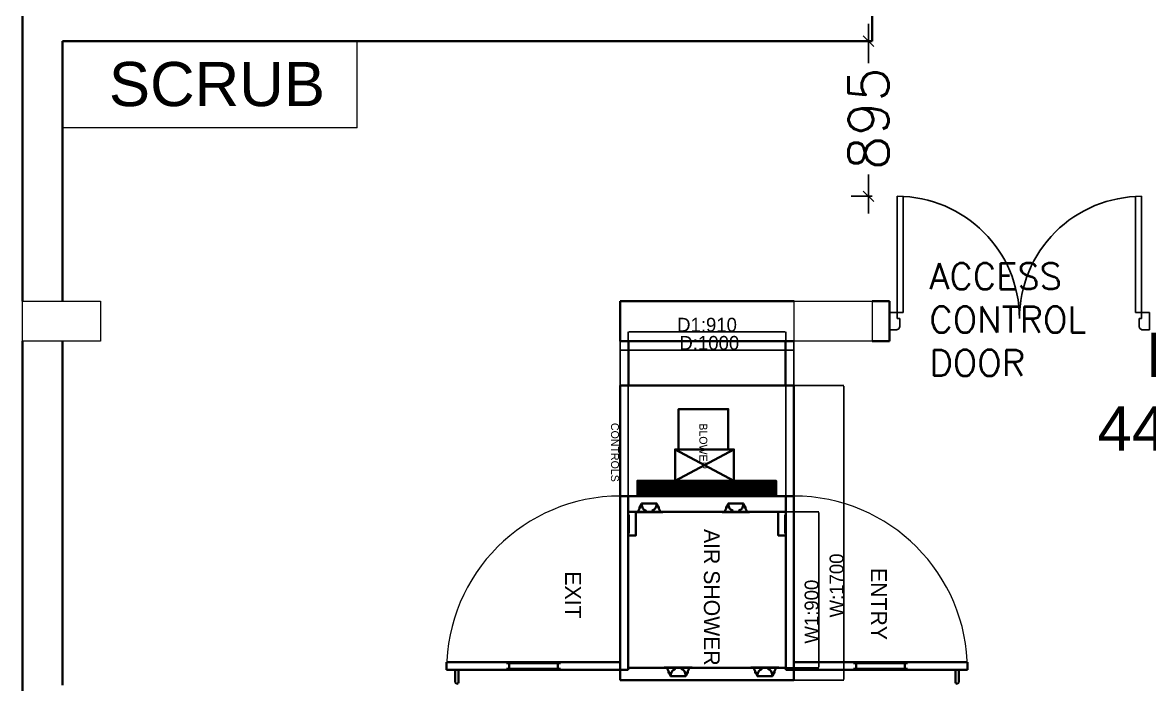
# Model space of a CAD drawing. Extents: x 2733443 to 3206532, y -1516114 to -1264405.
# Drawn here: x 2990443 to 2996943, y -1496899 to -1493081 of the extents above; entities that cross this region are included whole.
import ezdxf

# ---------------------------------------------------------------- set-up
doc = ezdxf.new("R2010")
doc.units = 0
doc.header["$MEASUREMENT"] = 0
doc.linetypes.add('1', pattern=[0, 0, 0])
doc.layers.get('0').update_dxf_attribs({"color": 250, "linetype": '1'})
for name, color, linetype, lineweight in [('AIR SHOWER', 7, 'Continuous', 35), ('Column', 162, 'Continuous', 13), ('WALL', 7, '1', 35)]:
    doc.layers.add(name, color=color, linetype=linetype, lineweight=lineweight)
doc.layers.add('DOOR', color=40, linetype='Continuous')
doc.layers.add('TEXT', color=5, linetype='1')
doc.styles.add('ARIAL', font='arial.ttf')
doc.styles.add('ROMANS', font='romans.shx')
doc.dimstyles.new('BIGDFD', dxfattribs={"dimtxt": 8, "dimasz": 4, "dimexe": 1, "dimexo": 2, "dimtad": 1, "dimlfac": 10, "dimtxsty": 'Standard', "dimcen": 2.5, "dimclrd": 5, "dimclre": 3, "dimclrt": 1, "dimadec": 0, "dimazin": 0, "dimtfac": 1, "dimtmove": 0, "dimatfit": 3, "dimfxl": 1, "dimarcsym": 0})
doc.dimstyles.new('BIGDFD$0', dxfattribs={"dimtxt": 8, "dimasz": 4, "dimexe": 1, "dimexo": 2, "dimtad": 1, "dimlfac": 10, "dimtxsty": 'Standard', "dimcen": 2.5, "dimclrd": 5, "dimclre": 3, "dimclrt": 1, "dimadec": 0, "dimazin": 0, "dimtfac": 1, "dimtmove": 0, "dimatfit": 3, "dimfxl": 1, "dimarcsym": 0})
doc.dimstyles.new('MM', dxfattribs={"dimscale": 0, "dimtxt": 230, "dimasz": 60, "dimexe": 100, "dimexo": 0.0625, "dimgap": 25, "dimtad": 0, "dimdec": 0, "dimzin": 0, "dimdsep": 46, "dimtxsty": 'ROMANS', "dimblk": 'OBLIQUE', "dimcen": 0.09, "dimdle": 100, "dimclrd": 5, "dimclre": 5, "dimclrt": 6, "dimadec": 0, "dimazin": 0, "dimtfac": 1, "dimtdec": 0, "dimtofl": 0, "dimtmove": 1, "dimatfit": 3, "dimfxl": 1, "dimfrac": 2, "dimtolj": 1, "dimtzin": 0, "dimarcsym": 0})

# ---------------------------------------------------------------- blocks, each defined once
blk = doc.blocks.new('*D50')
at = {"layer": 'AIR SHOWER', "color": 3, "lineweight": -2, "transparency": 16777216}
for p, q in [((2994848.3, -1495902.5), (2995036.4, -1495902.5)), ((2994848.3, -1496802.5), (2995036.4, -1496802.5))]:
    blk.add_line(p, q, dxfattribs=at)
at = {"layer": 'AIR SHOWER', "color": 5, "lineweight": -2, "transparency": 16777216}
blk.add_line((2995035.4, -1495906.5), (2995035.4, -1496798.5), dxfattribs=at)
at = {"layer": 'AIR SHOWER', "color": 5, "transparency": 16777216}
for points in [[(2995034.7, -1495906.5), (2995036.1, -1495906.5), (2995035.4, -1495902.5)], [(2995034.7, -1496798.5), (2995036.1, -1496798.5), (2995035.4, -1496802.5)]]:
    blk.add_solid(points, dxfattribs=at)
at = {"layer": 'Defpoints', "color": 0, "transparency": 16777216}
for p in [(2994846.3, -1495902.5), (2994846.3, -1496802.5), (2995035.4, -1496802.5)]:
    blk.add_point(p, dxfattribs=at)
at = {"layer": 'AIR SHOWER', "color": 1, "transparency": 16777216, "insert": (2994994.8, -1496479.2), "char_height": 80, "attachment_point": 5, "rotation": 90}
blk.add_mtext('W1:900', dxfattribs=at)
blk = doc.blocks.new('*D51')
at = {"layer": 'AIR SHOWER', "color": 3, "lineweight": -2, "transparency": 16777216}
for p, q in [((2994893.3, -1495174.8), (2995180.6, -1495174.8)), ((2994893.3, -1496874.8), (2995180.6, -1496874.8))]:
    blk.add_line(p, q, dxfattribs=at)
at = {"layer": 'AIR SHOWER', "color": 5, "lineweight": -2, "transparency": 16777216}
blk.add_line((2995179.6, -1496870.8), (2995179.6, -1495178.8), dxfattribs=at)
at = {"layer": 'AIR SHOWER', "color": 5, "transparency": 16777216}
for points in [[(2995179, -1495178.8), (2995180.3, -1495178.8), (2995179.6, -1495174.8)], [(2995179, -1496870.8), (2995180.3, -1496870.8), (2995179.6, -1496874.8)]]:
    blk.add_solid(points, dxfattribs=at)
at = {"layer": 'Defpoints', "color": 0, "transparency": 16777216}
for p in [(2994891.3, -1495174.8), (2995179.6, -1495174.8), (2994891.3, -1496874.8)]:
    blk.add_point(p, dxfattribs=at)
at = {"layer": 'AIR SHOWER', "color": 1, "transparency": 16777216, "insert": (2995139, -1496328.2), "char_height": 80, "attachment_point": 5, "rotation": 90}
blk.add_mtext('W:1700', dxfattribs=at)
blk = doc.blocks.new('nolllw new')
for p, q in [((-138.6, 13.9), (-138.1, 15.3)), ((-124.2, 15.9), (-137.1, 15.9)), ((-123.3, 15.4), (-107, -15.4)), ((-112.6, 13.9), (-2.6, 13.9)), ((8.1, 15.4), (-8.1, -15.4)), ((9, 15.9), (22, 15.9)), ((23.4, 13.9), (22.7, 15.9)), ((23.4, 13.9), (22.9, 15.3)), ((-100.3, -15.9), (-106.1, -15.9)), ((-14.9, -15.9), (-9, -15.9))]:
    blk.add_line(p, q)
at = {"color": 19}
for p, q in [((-124.2, 15.9), (-57.6, 15.9)), ((9, 15.9), (-57.6, 15.9)), ((-100.1, -34.1), (-15, -34.1))]:
    blk.add_line(p, q, dxfattribs=at)
at = {"color": 1}
for p, q in [((-74.6, 14.6), (-74.6, 10.7)), ((-40.6, 14.6), (-40.6, 10.7)), ((-100, -26.8), (-100, -34.1)), ((-15.1, -26.8), (-15.1, -34.1))]:
    blk.add_line(p, q, dxfattribs=at)
at = {"color": 3}
for p, q in [((-112.9, -4.5), (-112.9, -13.1)), ((-109.6, -16.1), (-109.9, -16.1)), ((-108.7, -16.7), (-100.8, -33.8)), ((-100.3, -34.1), (-100.1, -34.1)), ((-14.8, -34.1), (-15, -34.1)), ((-6.5, -16.7), (-14.4, -33.8)), ((-5.6, -16.1), (-5.3, -16.1)), ((-2.3, -4.5), (-2.3, -13.1))]:
    blk.add_line(p, q, dxfattribs=at)
for centre, radius, start, end in [((-137.1, 14.9), 1, 90, 159.38096), ((-124.2, 14.9), 1, 27.85965, 90), ((9, 14.9), 1, 90, 152.14035), ((22, 14.9), 1, 20.61904, 90), ((-106.1, -14.9), 1, 207.85965, 270), ((-100.3, -14.9), 1, 270, 343.32611), ((-60.8, -26.8), 40.2, 161.52124, 163.32611), ((-54.4, -26.8), 40.2, 16.67389, 18.47876), ((-14.9, -14.9), 1, 196.67389, 270), ((-9, -14.9), 1, 270, 332.14035)]:
    blk.add_arc(centre, radius, start, end)
at = {"color": 1}
for centre, radius, start, end in [((-60.8, -26.8), 39.2, 111.58911, 180), ((-75.6, 10.7), 1, 291.58911, 0), ((-74.2, 14.5), 0.396, 106.69839, 167.52754), ((-41, 14.5), 0.396, 12.47246, 73.30161), ((-39.6, 10.7), 1, 180, 248.41089), ((-54.4, -26.8), 39.2, 0, 68.41089)]:
    blk.add_arc(centre, radius, start, end, dxfattribs=at)
at = {"color": 3}
for centre, radius, start, end in [((-109.9, -13.1), 3, 180, 270), ((-109.6, -17.1), 1, 24.7129, 90), ((-100.3, -33.6), 0.5, 204.7129, 270), ((-14.8, -33.6), 0.5, 270, 335.2871), ((-5.6, -17.1), 1, 90, 155.2871), ((-5.3, -13.1), 3, 270, 0)]:
    blk.add_arc(centre, radius, start, end, dxfattribs=at)
blk = doc.blocks.new('*D52')
at = {"layer": 'AIR SHOWER', "color": 3, "lineweight": -2, "transparency": 16777216}
for p, q in [((2993891.3, -1495172.8), (2993891.3, -1494969)), ((2994891.3, -1495172.8), (2994891.3, -1494969))]:
    blk.add_line(p, q, dxfattribs=at)
at = {"layer": 'AIR SHOWER', "color": 5, "lineweight": -2, "transparency": 16777216}
blk.add_line((2993895.3, -1494970), (2994887.3, -1494970), dxfattribs=at)
at = {"layer": 'AIR SHOWER', "color": 5, "transparency": 16777216}
for points in [[(2993895.3, -1494969.3), (2993895.3, -1494970.6), (2993891.3, -1494970)], [(2994887.3, -1494969.3), (2994887.3, -1494970.6), (2994891.3, -1494970)]]:
    blk.add_solid(points, dxfattribs=at)
at = {"layer": 'Defpoints', "color": 0, "transparency": 16777216}
for p in [(2994891.3, -1494970), (2993891.3, -1495174.8), (2994891.3, -1495174.8)]:
    blk.add_point(p, dxfattribs=at)
at = {"layer": 'AIR SHOWER', "color": 1, "lineweight": 0, "transparency": 16777216, "insert": (2994404.5, -1494929.4), "char_height": 80, "width": 377.218, "attachment_point": 5}
blk.add_mtext('D:1000', dxfattribs=at)
blk = doc.blocks.new('*D53')
at = {"layer": 'AIR SHOWER', "color": 3, "lineweight": -2, "transparency": 16777216}
for p, q in [((2993936.3, -1495900.5), (2993936.3, -1494864.3)), ((2994846.3, -1495900.5), (2994846.3, -1494864.3))]:
    blk.add_line(p, q, dxfattribs=at)
at = {"layer": 'AIR SHOWER', "color": 5, "lineweight": -2, "transparency": 16777216}
blk.add_line((2994842.3, -1494865.3), (2993940.3, -1494865.3), dxfattribs=at)
at = {"layer": 'AIR SHOWER', "color": 5, "transparency": 16777216}
for points in [[(2993940.3, -1494864.7), (2993940.3, -1494866), (2993936.3, -1494865.3)], [(2994842.3, -1494864.7), (2994842.3, -1494866), (2994846.3, -1494865.3)]]:
    blk.add_solid(points, dxfattribs=at)
at = {"layer": 'Defpoints', "color": 0, "transparency": 16777216}
for p in [(2993936.3, -1494865.3), (2993936.3, -1495902.5), (2994846.3, -1495902.5)]:
    blk.add_point(p, dxfattribs=at)
at = {"layer": 'AIR SHOWER', "color": 1, "lineweight": 0, "transparency": 16777216, "insert": (2994391.3, -1494824.7), "char_height": 80, "attachment_point": 5}
blk.add_mtext('D1:910', dxfattribs=at)
blk = doc.blocks.new('ddoor')
at = {"layer": 'DOOR', "lineweight": 25}
for p, q in [((50, 0), (-50, 0)), ((-50, 0), (-50, -45)), ((50, -45), (50, 0)), ((-50, -45), (-47.5, -45)), ((-35, -60), (-35, -57.5)), ((-35, -60), (15, -60)), ((15, -60), (15, -45)), ((15, -45), (50, -45)), ((50, -45), (720, -45)), ((50, -45), (50, -80)), ((50, -80), (720, -80)), ((50, -1420), (720, -1420)), ((50, -1455), (50, -1420)), ((-50, -1500), (-50, -1455)), ((-50, -1455), (-47.5, -1455)), ((-35, -1440), (-35, -1442.5)), ((-35, -1440), (15, -1440)), ((15, -1440), (15, -1455)), ((15, -1455), (50, -1455)), ((50, -1455), (720, -1455)), ((50, -1455), (50, -1500)), ((50, -1500), (-50, -1500)), ((50, -1500), (-50, -1500))]:
    blk.add_line(p, q, dxfattribs=at)
for centre, start, end in [((-35, -45), 180, 270), ((-35, -1455), 90, 180)]:
    blk.add_arc(centre, 12.5, start, end, dxfattribs=at)
at = {"layer": 'DOOR', "color": 146, "lineweight": 25, "true_color": 0x105689}
for centre, start, end in [((15, -45), 270, 0), ((15, -1455), 0, 90)]:
    blk.add_arc(centre, 705, start, end, dxfattribs=at)
blk = doc.blocks.new('_Oblique')
at = {"color": 0, "linetype": 'ByBlock', "lineweight": -2}
blk.add_line((-0.5, -0.5), (0.5, 0.5), dxfattribs=at)
blk = doc.blocks.new('*D54')
at = {"layer": 'Defpoints', "color": 0, "transparency": 16777216}
for p in [(2995343.3, -1493188.4), (2995322.7, -1494083.4), (2995343.3, -1494083.4)]:
    blk.add_point(p, dxfattribs=at)
at = {"layer": 'TEXT', "color": 5, "lineweight": -2, "transparency": 16777216}
for p, q in [((2995322.7, -1493088.4), (2995322.7, -1493315.2)), ((2995343.2, -1493188.4), (2995222.7, -1493188.4)), ((2995322.7, -1494183.4), (2995322.7, -1493956.7)), ((2995343.2, -1494083.4), (2995222.7, -1494083.4))]:
    blk.add_line(p, q, dxfattribs=at)
at = {"layer": 'TEXT', "color": 5, "lineweight": -2, "transparency": 16777216, "xscale": 60, "yscale": 60, "zscale": 60}
for p, rotation in [((2995322.7, -1493188.4), 90), ((2995322.7, -1494083.4), 270)]:
    blk.add_blockref('_Oblique', p, dxfattribs=dict(at, rotation=rotation))
at = {"layer": 'TEXT', "color": 6, "transparency": 16777216, "insert": (2995322.7, -1493635.9), "char_height": 230, "attachment_point": 5, "rotation": 90, "style": 'ROMANS'}
blk.add_mtext('\\A1;895', dxfattribs=at)

msp = doc.modelspace()

# ---------------------------------------------------------------- hatches: boundary and pattern name
at = {"layer": 'AIR SHOWER'}
h = msp.add_hatch(dxfattribs=at)
h.set_pattern_fill('ANSI37', color=256, scale=2.4, angle=450, style=0)
h.set_pattern_definition([(315, (3044595.068, -1130007.787), (5.38815367, 5.38815367), []), (45, (3044595.068, -1130007.787), (-5.38815367, 5.38815367), [])])
h.paths.add_polyline_path([(2993990.0525, -1495812.4799), (2993990.0525, -1495724.0658), (2994786.9265, -1495724.0658), (2994786.9265, -1495812.4799)])
h = msp.add_hatch(dxfattribs=at)
h.set_pattern_fill('ANSI37', color=256, scale=2.4, angle=450, style=0)
h.set_pattern_definition([(315, (3028755.1355, -968128.2665), (5.38815367, 5.38815367), []), (45, (3028755.1355, -968128.2665), (-5.38815367, 5.38815367), [])])
h.paths.add_polyline_path([(2994784.186, -1495724.0658), (2994784.186, -1495812.4799), (2994711.9427, -1495812.4799), (2994711.9427, -1495724.0658)])

# ---------------------------------------------------------------- linework, layer by layer
for p, q in [((2993891.265, -1494918.4359), (2993891.265, -1495174.8305)), ((2993941.265, -1494918.4359), (2993941.265, -1495174.8305)), ((2994841.265, -1495174.8305), (2994841.265, -1494918.4359)), ((2994891.265, -1495174.8305), (2994891.265, -1494918.4359)), ((2994891.265, -1496874.8305), (2994791.265, -1496874.8305))]:
    msp.add_line(p, q)
for p, q in [((2993891.265, -1495174.8305), (2994891.265, -1495174.8305)), ((2993891.265, -1495174.8305), (2993891.265, -1496874.8305)), ((2994891.265, -1495174.8305), (2994891.265, -1496874.8305)), ((2994546.4695, -1495724.0658), (2994207.223, -1495543.2404)), ((2994207.223, -1495724.0658), (2994546.4695, -1495543.2404)), ((2993936.265, -1495812.4799), (2993891.265, -1495812.4799)), ((2993891.265, -1495812.4799), (2994891.265, -1495812.4799)), ((2993936.265, -1495812.4799), (2993936.265, -1496814.8305)), ((2994891.265, -1495812.4799), (2994846.265, -1495812.4799)), ((2994846.265, -1495812.4799), (2994846.265, -1496814.8305)), ((2994846.265, -1495902.4799), (2993936.265, -1495902.4799)), ((2994846.265, -1495902.4799), (2994846.265, -1496814.8305)), ((2993891.265, -1496769.8305), (2992888.9144, -1496769.8305)), ((2992888.9144, -1496814.8305), (2992888.9144, -1496769.8305)), ((2993235.595, -1496769.8305), (2993235.595, -1496775.8305)), ((2993545.595, -1496775.8305), (2993235.595, -1496775.8305)), ((2993250.595, -1496775.8305), (2993250.595, -1496808.8305)), ((2993530.595, -1496775.8305), (2993530.595, -1496808.8305)), ((2993545.595, -1496769.8305), (2993545.595, -1496775.8305)), ((2994891.265, -1496769.8305), (2995893.6157, -1496769.8305)), ((2995236.935, -1496769.8305), (2995236.935, -1496775.8305)), ((2995236.935, -1496775.8305), (2995546.935, -1496775.8305)), ((2995251.935, -1496775.8305), (2995251.935, -1496808.8305)), ((2995531.935, -1496775.8305), (2995531.935, -1496808.8305)), ((2995546.935, -1496769.8305), (2995546.935, -1496775.8305)), ((2995893.6157, -1496814.8305), (2995893.6157, -1496769.8305)), ((2992888.9144, -1496814.8305), (2993891.265, -1496814.8305)), ((2992939.4144, -1496885.3305), (2992939.4144, -1496814.8305)), ((2992958.4144, -1496885.3305), (2992958.4144, -1496814.8305)), ((2993235.595, -1496808.8305), (2993545.595, -1496808.8305)), ((2993235.595, -1496808.8305), (2993235.595, -1496814.8305)), ((2993545.595, -1496808.8305), (2993545.595, -1496814.8305)), ((2993891.265, -1496814.8305), (2993936.265, -1496814.8305)), ((2994846.265, -1496802.4799), (2993936.265, -1496802.4799)), ((2994846.265, -1496802.4799), (2993936.265, -1496802.4799)), ((2994891.265, -1496814.8305), (2994846.265, -1496814.8305)), ((2995893.6157, -1496814.8305), (2994891.265, -1496814.8305)), ((2995546.935, -1496808.8305), (2995236.935, -1496808.8305)), ((2995236.935, -1496808.8305), (2995236.935, -1496814.8305)), ((2995546.935, -1496808.8305), (2995546.935, -1496814.8305)), ((2995824.1157, -1496885.3305), (2995824.1157, -1496814.8305)), ((2995843.1157, -1496885.3305), (2995843.1157, -1496814.8305)), ((2993891.265, -1496874.8305), (2994891.265, -1496874.8305)), ((2993891.265, -1496874.8305), (2994891.265, -1496874.8305))]:
    msp.add_line(p, q, dxfattribs=at)
for points in [[(2994513.826, -1495543.2404), (2994513.826, -1495310.8679), (2994227.4515, -1495310.8679), (2994227.4515, -1495543.2404)], [(2994546.4695, -1495724.0658), (2994546.4695, -1495543.2404), (2994207.223, -1495543.2404), (2994207.223, -1495724.0658)], [(2994789.9011, -1495812.4799), (2994789.9011, -1495724.0658), (2993990.0525, -1495724.0658), (2993990.0525, -1495812.4799)], [(2993936.265, -1496039.1079), (2993936.265, -1495902.4799), (2993980.7502, -1495902.4799), (2993980.7502, -1496039.1079)], [(2993940.2757, -1495921.2628), (2993940.2757, -1496027.2556), (2993936.265, -1496027.2556), (2993936.265, -1495921.2628)], [(2994846.265, -1496039.1079), (2994846.265, -1495902.4799), (2994801.7798, -1495902.4799), (2994801.7798, -1496039.1079)], [(2994842.2543, -1495921.2628), (2994842.2543, -1496027.2556), (2994846.265, -1496027.2556), (2994846.265, -1495921.2628)]]:
    msp.add_lwpolyline(points, close=True, dxfattribs=at)
at = {"layer": 'AIR SHOWER', "lineweight": 0}
for centre, start, end in [((2993891.265, -1496814.8305), 90, 180), ((2994891.265, -1496814.8305), 0, 90)]:
    msp.add_arc(centre, 1002.3506, start, end, dxfattribs=at)
at = {"layer": 'AIR SHOWER'}
for centre in [(2992948.9144, -1496885.3305), (2995833.6157, -1496885.3305)]:
    msp.add_arc(centre, 9.5, 180, 0, dxfattribs=at)
at = {"layer": 'Column'}
for points in [[(2990893.3491, -1494688.4359), (2990893.3491, -1494918.4359), (2990443.3491, -1494918.4359), (2990443.3491, -1494688.4359)], [(2995343.265, -1494688.4359), (2995343.265, -1494918.4359), (2994893.265, -1494918.4359), (2994893.265, -1494688.4359)]]:
    msp.add_lwpolyline(points, close=True, dxfattribs=at)
at = {"layer": 'WALL'}
for p, q in [((2995343.265, -1490018.4359), (2995343.265, -1493188.4359)), ((2990443.3491, -1491468.4359), (2990443.3491, -1494688.4359)), ((2990673.3491, -1493188.4359), (2993288.3491, -1493188.4359)), ((2990673.3491, -1493188.4359), (2990673.3491, -1493373.4359)), ((2993288.3491, -1493188.4359), (2995343.265, -1493188.4359)), ((2990673.3491, -1493373.4359), (2990673.3491, -1494688.4359)), ((2994893.265, -1494688.4359), (2993891.265, -1494688.4359)), ((2993891.265, -1494688.4359), (2993891.265, -1494918.4359)), ((2995343.265, -1494688.4359), (2995443.265, -1494688.4359)), ((2995443.265, -1494688.4359), (2995443.265, -1494918.4359)), ((2990443.3491, -1494918.4359), (2990443.3491, -1498253.4359)), ((2990673.3491, -1494918.4359), (2990673.3491, -1496903.4359)), ((2993891.265, -1494918.4359), (2994893.265, -1494918.4359)), ((2995443.265, -1494918.4359), (2995343.265, -1494918.4359))]:
    msp.add_line(p, q, dxfattribs=at)
at = {"layer": 'WALL', "color": 18, "lineweight": 20, "true_color": 0x000000}
for p, q in [((2992373.3491, -1493688.4359), (2992373.3491, -1493188.4359)), ((2990673.3491, -1493988.4359), (2990673.3491, -1493373.4359)), ((2992373.3491, -1493688.4359), (2990673.3491, -1493688.4359))]:
    msp.add_line(p, q, dxfattribs=at)

# ---------------------------------------------------------------- block references
at = {"layer": 'AIR SHOWER', "xscale": -1, "rotation": 180}
for p in [(2994115.112, -1495888.5538), (2994615.112, -1495888.5538)]:
    msp.add_blockref('nolllw new', p, dxfattribs=at)
at = {"layer": 'AIR SHOWER', "xscale": -1}
for p in [(2994167.4181, -1496817.8691), (2994667.4181, -1496817.8691)]:
    msp.add_blockref('nolllw new', p, dxfattribs=at)
at = {"layer": 'WALL', "xscale": -1, "rotation": 270}
msp.add_blockref('ddoor', (2996943.265, -1494803.4359), dxfattribs=at)

# ---------------------------------------------------------------- texts
at = {"layer": 'AIR SHOWER'}
for s, height, p in [('CONTROLS', 45.7466, (2993837.6698, -1495390.4199)), ('BLOWER', 45.7466, (2994347.1938, -1495392.86)), ('AIR SHOWER', 91.4932, (2994373.418, -1496002.3162)), ('EXIT', 91.4932, (2993572.9312, -1496246.8355)), ('ENTRY', 91.4932, (2995337.3419, -1496227.7525))]:
    msp.add_text(s, height=height, rotation=270, dxfattribs=at).set_placement(p)
at = {"layer": 'TEXT', "char_height": 255, "attachment_point": 5, "style": 'ARIAL'}
for s, insert, width in [('SCRUB', (2991564.7202, -1493437.5961), 1342.043575), (' IVF - OT\\P4440X6085', (2997554.537, -1495212.4212), 2454.157572)]:
    msp.add_mtext(s, dxfattribs=dict(at, insert=insert, width=width))
at = {"layer": 'TEXT', "insert": (2995673.2842, -1494469.427), "char_height": 150, "attachment_point": 1, "style": 'ROMANS'}
msp.add_mtext_dynamic_manual_height_columns('ACCESS CONTROL DOOR', width=1212.859684, gutter_width=1000, heights=[0], dxfattribs=at)

# ---------------------------------------------------------------- dimensions: what is measured, and where the dimension line sits
at = {"layer": 'AIR SHOWER', "lineweight": 0}
dim = msp.add_linear_dim(base=(2993936.265, -1494865.3318), p1=(2994846.265, -1495902.4799), p2=(2993936.265, -1495902.4799), text='D1:910', dimstyle='BIGDFD$0', override={"dimtxt": 80}, dxfattribs=at)
dim.commit()
dim.dimension.update_dxf_attribs({"geometry": '*D53', "text_midpoint": (2994391.265, -1494865.3318), "dimtype": 160})
at = {"layer": 'AIR SHOWER', "color": 8, "lineweight": 0}
dim = msp.add_linear_dim(base=(2994891.265, -1494969.9818), p1=(2993891.265, -1495174.8305), p2=(2994891.265, -1495174.8305), text='D:1000', dimstyle='BIGDFD$0', override={"dimtxt": 80}, dxfattribs=at)
dim.commit()
dim.dimension.update_dxf_attribs({"geometry": '*D52', "text_midpoint": (2994404.4926, -1494969.9818), "dimtype": 160})
at = {"layer": 'AIR SHOWER'}
for base, p1, p2, text, picture, middle in [((2995179.6249, -1495174.8305), (2994891.265, -1496874.8305), (2994891.265, -1495174.8305), 'W:1700', '*D51', (2995179.6249, -1496328.2384)), ((2995035.3945, -1496802.4799), (2994846.265, -1495902.4799), (2994846.265, -1496802.4799), 'W1:900', '*D50', (2995035.3945, -1496479.1879))]:
    dim = msp.add_linear_dim(base=base, p1=p1, p2=p2, angle=90, text=text, dimstyle='BIGDFD', override={"dimtxt": 80}, dxfattribs=at)
    dim.commit()
    dim.dimension.update_dxf_attribs({"geometry": picture, "text_midpoint": middle, "dimtype": 160})
at = {"layer": 'TEXT'}
dim = msp.add_linear_dim(base=(2995322.6662, -1494083.4359), p1=(2995343.265, -1493188.4359), p2=(2995343.265, -1494083.4359), angle=90, dimstyle='MM', override={"dimscale": 1}, dxfattribs=at)
dim.commit()
dim.dimension.update_dxf_attribs({"geometry": '*D54', "text_midpoint": (2995322.6662, -1493635.9359)})

doc.saveas('drawing.dxf')
